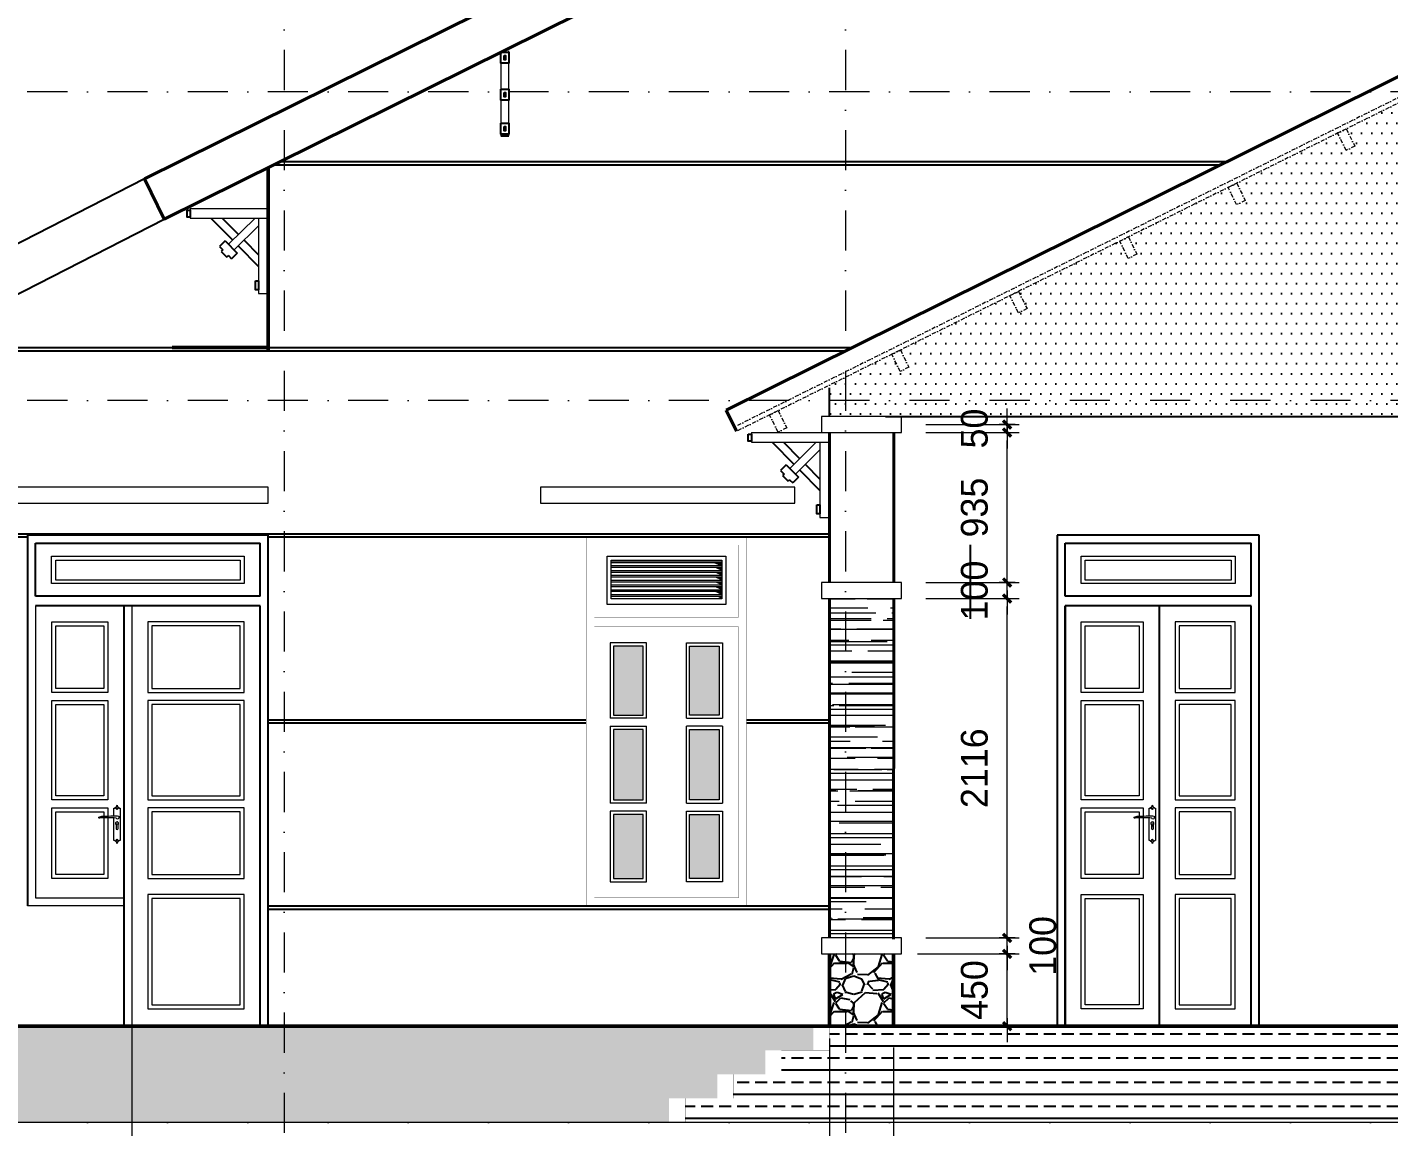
# Model space of a CAD drawing. Header units: millimetres. Extents: x 615730 to 2792744, y 139412 to 597571.
# Drawn here: x 746770 to 755261, y 290118 to 296972 of the extents above; entities that cross this region are included whole.
import ezdxf

# ---------------------------------------------------------------- set-up
doc = ezdxf.new("R2010")
doc.units = ezdxf.units.MM
doc.header["$MEASUREMENT"] = 0
doc.header["$PDMODE"] = 34
doc.linetypes.add('DASHDOT', pattern=[1, 0.5, -0.25, 0, -0.25])
doc.layers.get('0').update_dxf_attribs({"lineweight": 5})
for name, color, linetype, lineweight in [('5-020', 5, 'Continuous', 15), ('DIM', 7, 'Continuous', 50), ('HATCH', 42, 'Continuous', 5), ('KT', 148, 'Continuous', 18), ('NET-THAY', 4, 'Continuous', 20), ('NETNGOAITUONG', 1, 'Continuous', 40), ('thay', 7, 'Continuous', 15), ('TIM TRUC', 149, 'DASHDOT', 9), ('VATLIEU', 35, 'Continuous', 9), ('VLIEU', 250, 'Continuous', 9)]:
    doc.layers.add(name, color=color, linetype=linetype, lineweight=lineweight)
for name, color, linetype in [('CUADI', 40, 'Continuous'), ('DA', 135, 'Continuous'), ('H', 252, 'Continuous'), ('HACH', 250, 'Continuous'), ('noi that', 29, 'Continuous'), ('VL', 155, 'Continuous')]:
    doc.layers.add(name, color=color, linetype=linetype)
doc.styles.add('VNI-AVO', font='vni-roms.shx')
doc.dimstyles.new('1-50b', dxfattribs={"dimtxt": 167, "dimasz": 50, "dimexe": 75, "dimexo": 150, "dimgap": 120, "dimtad": 1, "dimdec": 0, "dimzin": 12, "dimtxsty": 'VNI-AVO', "dimblk": ']', "dimcen": 0, "dimdle": 50, "dimclrd": 252, "dimclre": 252, "dimclrt": 2, "dimadec": 0, "dimazin": 0, "dimtfac": 1, "dimtdec": 0, "dimtix": 1, "dimtmove": 2, "dimatfit": 0, "dimldrblk": 'OPEN90', "dimfxl": 1, "dimlwd": -1, "dimlwe": -1, "dimarcsym": 0})

# ---------------------------------------------------------------- blocks, each defined once
blk = doc.blocks.new('KH')
for p, q in [((-8, 103), (-2, 103)), ((-4.9, 100), (-4.9, 105.9)), ((-8, -90.3), (-2, -90.3)), ((-4.9, -87.2), (-4.9, -93.2))]:
    blk.add_line(p, q)
for points, format in [([(-24.9, 60.5), (-24.9, 106.4, -0.071609), (-17.2, 108.3, 0.479125), (-18, 110.4, -0.235926), (-14.6, 111, 0.959415), (-12.5, 110.7, -0.383133), (-10.2, 112.7), (-8.1, 112.7), (-8.1, 113.4), (-9.3, 113.4, -0.653045), (-7.7, 117.5, 0.420902), (-6.1, 121.7, -0.384053), (-4.9, 126.4, -0.384053), (-3.8, 121.7, 0.420902), (-2.1, 117.5, -0.653045), (-0.5, 113.4), (-1.8, 113.4), (-1.8, 112.7), (0.3, 112.7, -0.383133), (2.6, 110.7, 0.959415), (4.8, 111, -0.235926), (8.1, 110.4, 0.479125), (7.4, 108.3, -0.071609), (15.1, 106.4), (15.1, -93.6, -0.071609), (7.4, -95.6, 0.479125), (8.1, -97.7, -0.235926), (4.8, -98.3, 0.959415), (2.6, -97.9, -0.383133), (0.3, -99.9), (-1.8, -99.9), (-1.8, -100.7), (-0.5, -100.7, -0.653045), (-2.1, -104.8, 0.420902), (-3.8, -109, -0.384053), (-4.9, -113.6, -0.384053), (-6.1, -109, 0.420902), (-7.7, -104.8, -0.653045), (-9.3, -100.7), (-8.1, -100.7), (-8.1, -99.9), (-10.2, -99.9, -0.383133), (-12.5, -97.9, 0.959415), (-14.6, -98.3, -0.235926), (-18, -97.7, 0.479125), (-17.2, -95.6, -0.071609), (-24.9, -93.6), (-24.9, 46.9)], "xyb"), ([(-4.8, 16.2, 6, 6, 0), (-4.8, 11.5, 4, 3, 0), (-4.8, 3.2, 1.8, 0.8, 0), (-4.8, -4.9, 1, 1.2, 0), (-4.8, -7.9, 1.2, 1.2, 0)], "xyseb")]:
    blk.add_lwpolyline(points, format=format)
blk.add_lwpolyline([(-9.5, 45, 0.067822), (-59.8, 46.7, 0.044011), (-111.6, 46.7, -0.789754), (-119.2, 50.9, -0.143435), (-92.2, 57.5, 0.029716), (-27.7, 60.3, -0.075751), (6.4, 57.7), (6.4, 44.8, -0.717442)], format="xyb", close=True)
for points in [[(-11.2, 4.2), (-11.2, -18.5)], [(1.6, -18.5), (1.6, 4.2)]]:
    blk.add_lwpolyline(points)
for centre in [(-4.9, 103), (-4.9, -90.3)]:
    blk.add_circle(centre, 3.92)
for centre, radius, start, end in [((-4.8, 11.8), 9.94, 309.90019, 230.09981), ((-4.8, -18.5), 6.38, 180, 0)]:
    blk.add_arc(centre, radius, start, end)
blk = doc.blocks.new(']')
for p, q in [((1, 0), (-1, 0)), ((0, 1), (0, -1))]:
    blk.add_line(p, q)
at = {"color": 9, "const_width": 0.4}
blk.add_lwpolyline([(-0.51, -0.51), (0.51, 0.51)], dxfattribs=at)
blk = doc.blocks.new('*D562')
at = {"layer": 'DEFPOINTS', "color": 0, "ltscale": 10, "transparency": 16777216}
for p in [(752173, 291195, -17.7), (752880.8, 291195), (752173, 290745, -144.6)]:
    blk.add_point(p, dxfattribs=at)
at = {"layer": 'KT', "color": 252, "ltscale": 10, "transparency": 16777216}
for p, q in [((752880.8, 291245), (752880.8, 291295)), ((752323, 291195), (752955.8, 291195)), ((752880.8, 290745), (752880.8, 291195)), ((752323, 290745), (752955.8, 290745)), ((752880.8, 290695), (752880.8, 290645))]:
    blk.add_line(p, q, dxfattribs=at)
at = {"layer": 'KT', "color": 252, "ltscale": 10, "transparency": 16777216, "xscale": 50, "yscale": 50, "zscale": 50}
for p, rotation in [((752880.8, 291195), 270), ((752880.8, 290745), 90)]:
    blk.add_blockref(']', p, dxfattribs=dict(at, rotation=rotation))
at = {"layer": 'KT', "color": 2, "ltscale": 10, "transparency": 16777216, "insert": (752677.3, 290970), "char_height": 167, "attachment_point": 5, "rotation": 90, "style": 'VNI-AVO'}
blk.add_mtext('450', dxfattribs=at)
blk = doc.blocks.new('_Open90')
at = {"color": 0, "linetype": 'ByBlock', "lineweight": -2}
for p, q in [((0, 0), (-1, 0)), ((-0.5, 0.5), (0, 0)), ((0, 0), (-0.5, -0.5))]:
    blk.add_line(p, q, dxfattribs=at)
blk = doc.blocks.new('*D563')
at = {"layer": 'DEFPOINTS', "color": 0, "ltscale": 10, "transparency": 16777216}
for p in [(752223, 291295), (752880.8, 291295), (752173, 291195, -17.7)]:
    blk.add_point(p, dxfattribs=at)
at = {"layer": 'KT', "color": 252, "ltscale": 10, "transparency": 16777216}
for p, q in [((752880.8, 291345), (752880.8, 291395)), ((752373, 291295), (752955.8, 291295)), ((752880.8, 291195), (752880.8, 291295)), ((752323, 291195), (752955.8, 291195)), ((752880.8, 291145), (752880.8, 291095))]:
    blk.add_line(p, q, dxfattribs=at)
at = {"layer": 'KT', "color": 252, "ltscale": 10, "transparency": 16777216, "xscale": 50, "yscale": 50, "zscale": 50}
for p, rotation in [((752880.8, 291295), 270), ((752880.8, 291195), 90)]:
    blk.add_blockref(']', p, dxfattribs=dict(at, rotation=rotation))
at = {"layer": 'KT', "color": 2, "ltscale": 10, "transparency": 16777216, "insert": (753104.2, 291245), "char_height": 167, "attachment_point": 5, "rotation": 90, "style": 'VNI-AVO'}
blk.add_mtext('100', dxfattribs=at)
blk = doc.blocks.new('*D564')
at = {"layer": 'DEFPOINTS', "color": 0, "ltscale": 10, "transparency": 16777216}
for p in [(752223, 293410.7, -8.9), (752880.8, 293410.7), (752223, 291295)]:
    blk.add_point(p, dxfattribs=at)
at = {"layer": 'KT', "color": 252, "ltscale": 10, "transparency": 16777216}
for p, q in [((752373, 293410.7), (752955.8, 293410.7)), ((752880.8, 291345), (752880.8, 293360.7)), ((752373, 291295), (752955.8, 291295))]:
    blk.add_line(p, q, dxfattribs=at)
at = {"layer": 'KT', "color": 252, "ltscale": 10, "transparency": 16777216, "xscale": 50, "yscale": 50, "zscale": 50}
for p, rotation in [((752880.8, 293410.7), 90), ((752880.8, 291295), 270)]:
    blk.add_blockref(']', p, dxfattribs=dict(at, rotation=rotation))
at = {"layer": 'KT', "color": 2, "ltscale": 10, "transparency": 16777216, "insert": (752677.3, 292352.8), "char_height": 167, "attachment_point": 5, "rotation": 90, "style": 'VNI-AVO'}
blk.add_mtext('2116', dxfattribs=at)
blk = doc.blocks.new('*D565')
at = {"layer": 'DEFPOINTS', "color": 0, "ltscale": 10, "transparency": 16777216}
for p in [(752223, 293510.7, -8.9), (752880.8, 293510.7), (752223, 293410.7, -8.9)]:
    blk.add_point(p, dxfattribs=at)
at = {"layer": 'KT', "color": 252, "ltscale": 10, "transparency": 16777216}
for p, q in [((752880.8, 293560.7), (752880.8, 293610.7)), ((752373, 293510.7), (752955.8, 293510.7)), ((752880.8, 293410.7), (752880.8, 293510.7)), ((752373, 293410.7), (752955.8, 293410.7)), ((752880.8, 293360.7), (752880.8, 293310.7))]:
    blk.add_line(p, q, dxfattribs=at)
at = {"layer": 'KT', "color": 252, "ltscale": 10, "transparency": 16777216, "xscale": 50, "yscale": 50, "zscale": 50}
for p, rotation in [((752880.8, 293510.7), 270), ((752880.8, 293410.7), 90)]:
    blk.add_blockref(']', p, dxfattribs=dict(at, rotation=rotation))
at = {"layer": 'KT', "color": 2, "ltscale": 10, "transparency": 16777216, "insert": (752677.3, 293460.7), "char_height": 167, "attachment_point": 5, "rotation": 90, "style": 'VNI-AVO'}
blk.add_mtext('100', dxfattribs=at)
blk = doc.blocks.new('*D566')
at = {"layer": 'DEFPOINTS', "color": 0, "ltscale": 10, "transparency": 16777216}
for p in [(752223, 294445.4), (752880.8, 294445.4), (752223, 293510.7, -8.9)]:
    blk.add_point(p, dxfattribs=at)
at = {"layer": 'KT', "color": 252, "ltscale": 10, "transparency": 16777216}
for p, q in [((752373, 294445.4), (752955.8, 294445.4)), ((752880.8, 293560.7), (752880.8, 294395.4)), ((752373, 293510.7), (752955.8, 293510.7))]:
    blk.add_line(p, q, dxfattribs=at)
at = {"layer": 'KT', "color": 252, "ltscale": 10, "transparency": 16777216, "xscale": 50, "yscale": 50, "zscale": 50}
for p, rotation in [((752880.8, 294445.4), 90), ((752880.8, 293510.7), 270)]:
    blk.add_blockref(']', p, dxfattribs=dict(at, rotation=rotation))
at = {"layer": 'KT', "color": 2, "ltscale": 10, "transparency": 16777216, "insert": (752677.3, 293978), "char_height": 167, "attachment_point": 5, "rotation": 90, "style": 'VNI-AVO'}
blk.add_mtext('935', dxfattribs=at)
blk = doc.blocks.new('*D567')
at = {"layer": 'DEFPOINTS', "color": 0, "ltscale": 10, "transparency": 16777216}
for p in [(752223, 294495.4), (752880.8, 294495.4), (752223, 294445.4)]:
    blk.add_point(p, dxfattribs=at)
at = {"layer": 'KT', "color": 252, "ltscale": 10, "transparency": 16777216}
for p, q in [((752880.8, 294545.4), (752880.8, 294595.4)), ((752373, 294495.4), (752955.8, 294495.4)), ((752880.8, 294445.4), (752880.8, 294495.4)), ((752373, 294445.4), (752955.8, 294445.4)), ((752880.8, 294395.4), (752880.8, 294345.4))]:
    blk.add_line(p, q, dxfattribs=at)
at = {"layer": 'KT', "color": 252, "ltscale": 10, "transparency": 16777216, "xscale": 50, "yscale": 50, "zscale": 50}
for p, rotation in [((752880.8, 294495.4), 270), ((752880.8, 294445.4), 90)]:
    blk.add_blockref(']', p, dxfattribs=dict(at, rotation=rotation))
at = {"layer": 'KT', "color": 2, "ltscale": 10, "transparency": 16777216, "insert": (752677.3, 294470.4), "char_height": 167, "attachment_point": 5, "rotation": 90, "style": 'VNI-AVO'}
blk.add_mtext('50', dxfattribs=at)
blk = doc.blocks.new('*D594')
at = {"layer": 'DEFPOINTS', "color": 0, "ltscale": 10, "transparency": 16777216}
for p in [(751773.1, 290817.7, -238.2), (752173, 290761.1, -140.1), (751773.1, 289220.4)]:
    blk.add_point(p, dxfattribs=at)
at = {"layer": 'KT', "color": 252, "ltscale": 10, "transparency": 16777216}
for p, q in [((751773.1, 290667.7), (751773.1, 289145.4)), ((752173, 290611.1), (752173, 289145.4)), ((751723.1, 289220.4), (751673.1, 289220.4)), ((752173, 289220.4), (751773.1, 289220.4)), ((752223, 289220.4), (752273, 289220.4))]:
    blk.add_line(p, q, dxfattribs=at)
at = {"layer": 'KT', "color": 252, "ltscale": 10, "transparency": 16777216, "xscale": 50, "yscale": 50, "zscale": 50}
blk.add_blockref(']', (751773.1, 289220.4), dxfattribs=at)
at = {"layer": 'KT', "color": 252, "ltscale": 10, "transparency": 16777216, "xscale": 50, "yscale": 50, "zscale": 50, "rotation": 180}
blk.add_blockref(']', (752173, 289220.4), dxfattribs=at)
at = {"layer": 'KT', "color": 2, "ltscale": 10, "transparency": 16777216, "insert": (751973, 289423.9), "char_height": 167, "attachment_point": 5, "style": 'VNI-AVO'}
blk.add_mtext('400', dxfattribs=at)
blk = doc.blocks.new('xx')
at = {"layer": 'H', "ltscale": 10}
h = blk.add_hatch(color=253, dxfattribs=at)
h.set_gradient(color1=(173, 167, 159), color2=(173, 167, 159), one_color=1, tint=0.65)
h.paths.add_polyline_path([(811800.8, 292684.6), (811800.8, 293114.4), (811615.9, 293114.4), (811615.9, 292684.6)])
h.paths.add_polyline_path([(812275.6, 292684.6), (812090.8, 292684.6), (812090.8, 293114.4), (812275.6, 293114.4)])
h.paths.add_polyline_path([(812090.8, 292155.3), (812090.8, 292594.6), (812275.6, 292594.6), (812275.6, 292155.3)])
h.paths.add_polyline_path([(812275.6, 292065.3), (812275.6, 291665), (812090.8, 291665), (812090.8, 292065.3)])
h.paths.add_polyline_path([(811800.8, 292065.3), (811615.9, 292065.3), (811615.9, 291665), (811800.8, 291665)])
h.paths.add_polyline_path([(811800.8, 292594.6), (811615.9, 292594.6), (811615.9, 292155.3), (811800.8, 292155.3)])
at = {"layer": 'HATCH'}
for points in [[(812246.2, 293633.8), (812290.6, 293633.8), (812290.6, 293613.8)], [(812246.2, 293603.8), (812290.6, 293603.8), (812290.6, 293583.8)], [(812246.2, 293573.8), (812290.6, 293573.8), (812290.6, 293553.8)], [(812246.2, 293543.8), (812290.6, 293543.8), (812290.6, 293523.8)], [(812246.2, 293513.8), (812290.6, 293513.8), (812290.6, 293493.8)], [(812246.2, 293483.8), (812290.6, 293483.8), (812290.6, 293463.8)], [(812246.2, 293453.8), (812290.6, 293453.8), (812290.6, 293433.8)], [(812246.2, 293429.4), (812290.6, 293429.4), (812290.6, 293409.4)]]:
    blk.add_hatch(color=256, dxfattribs=at).paths.add_polyline_path(points)
blk.add_line((812290.6, 293613.8), (812246.2, 293633.8), dxfattribs=at)
at = {"layer": 'KT'}
for p, q in [((811820.8, 292664.6), (811595.9, 292664.6)), ((811595.9, 292614.6), (811820.8, 292614.6)), ((812070.8, 292664.6), (812295.6, 292664.6)), ((812295.6, 292614.6), (812070.8, 292614.6)), ((811820.8, 292135.3), (811595.9, 292135.3)), ((811820.8, 292085.3), (811595.9, 292085.3)), ((812070.8, 292135.3), (812295.6, 292135.3)), ((812070.8, 292085.3), (812295.6, 292085.3))]:
    blk.add_line(p, q, dxfattribs=at)
blk.add_lwpolyline([(812315.6, 293374.4), (811575.9, 293374.4), (811575.9, 293674.4), (812315.6, 293674.4)], close=True, dxfattribs=at)
for points in [[(811820.8, 292664.6), (811820.8, 293134.4), (811595.9, 293134.4), (811595.9, 292664.6)], [(812070.8, 292664.6), (812070.8, 293134.4), (812295.6, 293134.4), (812295.6, 292664.6)], [(811595.9, 292614.6), (811595.9, 292135.3)], [(811820.8, 292135.3), (811820.8, 292614.6)], [(812070.8, 292135.3), (812070.8, 292614.6)], [(812295.6, 292614.6), (812295.6, 292135.3)], [(811595.9, 292085.3), (811595.9, 291645), (811820.8, 291645), (811820.8, 292085.3)], [(812295.6, 292085.3), (812295.6, 291645), (812070.8, 291645), (812070.8, 292085.3)]]:
    blk.add_lwpolyline(points, dxfattribs=at)
at = {"layer": 'noi that', "ltscale": 10, "const_width": 1}
for points in [[(811945.8, 293795), (811445.9, 293795), (811445.9, 291495), (811945.8, 291495)], [(811945.8, 293795), (812445.6, 293795), (812445.6, 291495), (811945.8, 291495)], [(811495.9, 293294.4), (812395.6, 293294.4), (812395.6, 293744.8), (811495.9, 293744.8), (811495.9, 293294.4)], [(811495.9, 293234.4), (811495.9, 291545), (811945.8, 291545), (811945.8, 293234.4), (811495.9, 293234.4)], [(811945.8, 291545), (811945.8, 293234.4)], [(812395.6, 293234.4), (812395.6, 291545), (811945.8, 291545), (811945.8, 293234.4), (812395.6, 293234.4)], [(811945.8, 291545), (811945.8, 293234.4)]]:
    blk.add_lwpolyline(points, dxfattribs=at)
at = {"layer": 'VLIEU', "ltscale": 10}
for p, q in [((812290.6, 293643.8), (811600.9, 293643.8)), ((812290.6, 293633.8), (811600.9, 293633.8)), ((812290.6, 293613.8), (811600.9, 293613.8)), ((812290.6, 293603.8), (811600.9, 293603.8)), ((812290.6, 293583.8), (811600.9, 293583.8)), ((812290.6, 293573.8), (811600.9, 293573.8)), ((812290.6, 293553.8), (811600.9, 293553.8)), ((812290.6, 293543.8), (811600.9, 293543.8)), ((812290.6, 293523.8), (811600.9, 293523.8)), ((812290.6, 293513.8), (811600.9, 293513.8)), ((812290.6, 293493.8), (811600.9, 293493.8)), ((812290.6, 293483.8), (811600.9, 293483.8)), ((812290.6, 293463.8), (811600.9, 293463.8)), ((812290.6, 293453.8), (811600.9, 293453.8)), ((812290.6, 293433.8), (811600.9, 293433.8)), ((812295.6, 293423.8), (811600.9, 293423.8))]:
    blk.add_line(p, q, dxfattribs=at)
blk.add_lwpolyline([(812290.6, 293409.4), (811600.9, 293409.4), (811600.9, 293649.4), (812290.6, 293649.4)], close=True, dxfattribs=at)
for points in [[(811800.8, 292684.6), (811800.8, 293114.4), (811615.9, 293114.4), (811615.9, 292684.6), (811800.8, 292684.6)], [(812275.6, 292684.6), (812090.8, 292684.6), (812090.8, 293114.4), (812275.6, 293114.4), (812275.6, 292684.6)], [(811800.8, 292594.6), (811615.9, 292594.6), (811615.9, 292155.3), (811800.8, 292155.3), (811800.8, 292594.6)], [(812090.8, 292155.3), (812090.8, 292594.6), (812275.6, 292594.6), (812275.6, 292155.3), (812090.8, 292155.3)], [(811800.8, 292065.3), (811615.9, 292065.3), (811615.9, 291665), (811800.8, 291665), (811800.8, 292065.3)], [(812275.6, 292065.3), (812275.6, 291665), (812090.8, 291665), (812090.8, 292065.3), (812275.6, 292065.3)]]:
    blk.add_lwpolyline(points, dxfattribs=at)

msp = doc.modelspace()

# ---------------------------------------------------------------- hatches: boundary and pattern name
at = {"layer": 'HACH', "ltscale": 10}
h = msp.add_hatch(dxfattribs=at)
h.set_pattern_fill('DOTS', color=256, scale=1000, style=0)
h.set_pattern_definition([(0, (-1377.014, 6e-11), (31.25, 62.5), [0, -62.5])])
h.paths.add_polyline_path([(756773.5, 296356.6), (755923.2, 296657), (755883.3, 296543.9), (755826.7, 296563.9), (755866.7, 296677), (755756.3, 296716), (755682.1, 296679.2), (755735.4, 296571.7), (755681.7, 296545), (755628.4, 296652.6), (754995.7, 296338.9), (755049, 296231.4), (754995.3, 296204.7), (754942, 296312.2), (754312.7, 296000.2), (754366, 295892.7), (754312.3, 295866.1), (754259, 295973.6), (753636.9, 295665.2), (753690.2, 295557.7), (753636.5, 295531), (753583.2, 295638.5), (752951.9, 295325.5), (753005.2, 295218), (752951.5, 295191.4), (752898.2, 295298.9), (752215.2, 294960.3), (752268.5, 294852.8), (752214.8, 294826.1), (752161.5, 294933.6), (751773, 294741), (751773, 294545.4), (752223, 294545.4), (752223, 294545.4), (756773.5, 294545.3)])
h = msp.add_hatch(dxfattribs=at)
h.set_pattern_fill('BRASS', color=256, scale=600, style=0)
h.set_pattern_definition([(0, (170022.73, 2621.69), (0, 150), []), (0, (170022.73, 2696.69), (0, 150), [75, -37.5])])
h.paths.add_polyline_path([(751773, 290745), (751773, 290595), (751473, 290595), (751473, 290445), (751173, 290445), (751173, 290295), (750873, 290295), (750873, 290145), (757773.5, 290145), (757773.5, 290295), (757773.5, 290445), (757473.5, 290445), (757473.5, 290595), (757173.5, 290595), (757173.5, 290745)])
at = {"layer": 'noi that'}
h = msp.add_hatch(dxfattribs=at)
h.set_pattern_fill('GRAVEL', color=256, scale=300, style=0)
h.set_pattern_definition([(228.0128, (-1161.014, 300), (-2399.99946965, -2700.0004025), [40.3608, -3995.7264]), (184.9697, (-1188.014, 270), (3600.00031546, 299.9973921), [69.2604, -6856.7775]), (132.5104, (-1257.014, 264), (2999.9972155, -3300.00260216), [48.8364, -4834.8096]), (267.2737, (-1374.014, 189), (299.99880532, 6000.0000885), [63.0714, -6244.0674]), (292.8337, (-1377.014, 126), (-1500.00297163, 3599.99892353), [61.8465, -6122.8119]), (357.2737, (-1353.014, 69), (-6000.0000885, 299.99880532), [63.0714, -6244.0674]), (37.6942, (-1290.014, 66), (-3900.00220369, -2999.99712155), [83.4087, -8257.4547]), (72.2553, (-1224.014, 117), (2100.00322881, 6599.99886937), [78.7464, -7795.8963]), (121.4296, (-1200.014, 192), (-2400.00247025, 3899.99851095), [63.285, -6265.2219]), (175.2364, (-1233.014, 246), (3300.0002839, -299.9974598), [72.2496, -3540.2289]), (222.3974, (-1305.014, 252), (-3600.00220532, -3299.9976246), [93.4344, -9250.0125]), (138.8141, (-1077.014, 186), (-2100.000884, 1799.999194), [31.8903, -3157.1532]), (171.4692, (-1101.014, 207), (3899.99948544, -600.002373), [60.6711, -6006.4533]), (225, (-1161.01, 216), (-3e-14, -300.000093), [42.4263, -381.8376]), (203.1986, (-1182.014, 252), (1499.9999192, 600.0003976), [22.8474, -2261.8845]), (291.8014, (-1203.014, 243), (-299.999973, 900.000082), [32.3109, -1583.2386]), (30.9638, (-1191.014, 213), (899.9994067, 600.000745), [52.4787, -1696.8069]), (161.5651, (-1146.01, 240), (600.00013, -299.999521), [37.9473, -910.7361]), (16.3895, (-1377.014, 243), (3000.00065952, 899.99781295), [53.16, -5262.8535]), (70.3462, (-1326.014, 258), (-1199.9985742, -3300.0006407), [44.5983, -4415.2224]), (293.1986, (-1146.014, 300), (-600.0003976, 1499.9999192), [45.6945, -2239.0374]), (343.6105, (-1128.014, 258), (-3000.00065952, 899.99781295), [53.16, -5262.8535]), (339.444, (-1377.014, 57), (-1500.0005534, 599.998799), [51.264, -2511.9372]), (294.7751, (-1329.014, 39), (-1499.9976568, 3300.00102655), [42.9534, -4252.3929]), (66.8014, (-1143.014, 6e-11), (600.0003976, 1499.9999192), [45.6945, -2239.0374]), (17.354, (-1125.014, 42), (-3900.00060573, -1199.99835068), [50.2893, -4978.6272]), (69.444, (-1290.014, 6e-11), (-599.998799, -1500.0005534), [25.632, -2537.5692]), (101.3099, (-1161.014, 6e-11), (-299.9992896, 1200.0002257), [15.297, -1514.4087]), (165.9638, (-1164.014, 15), (900.000164, -299.999417), [61.8465, -1175.085]), (186.009, (-1224.014, 30), (2999.99992527, 299.99979524), [57.315, -5674.1769]), (303.6901, (-1191.01, 186), (-300.0004, 599.999867), [43.2666, -1038.3987]), (353.1572, (-1167.014, 150), (5099.99980964, -600.00239938), [75.5382, -7478.2689]), (60.9454, (-1092.014, 141), (-1200.0000082, -2100.0001154), [30.8868, -3057.8022]), (90, (-1077, 168), (-300, 300), [18, -282]), (120.2564, (-1230.014, 39), (1199.99846604, -2100.00073676), [41.6772, -4126.056]), (48.0128, (-1251.014, 75), (2399.99946965, 2700.0004025), [80.7216, -3955.3656]), (0, (-1197, 135), (300, 300), [78, -222]), (325.3048, (-1119.014, 135), (-2999.9982777, 2100.0025829), [47.4342, -4695.9822]), (254.0546, (-1080.014, 108), (-299.9999668, -1200.000038), [43.6806, -2140.3524]), (207.646, (-1092.014, 66), (-5699.99874215, -3000.00231395), [71.1195, -7040.8422]), (175.4261, (-1155.014, 33), (-3900.0001675, 299.99844035), [75.2397, -7448.7222])])
h.paths.add_polyline_path([(751773.3, 291195), (752173, 291195), (752173, 290745), (751773.3, 290745)])
h = msp.add_hatch(dxfattribs=at)
h.set_pattern_fill('GRAVEL', color=256, scale=300, style=0)
h.set_pattern_definition([(228.0128, (367.43, 300), (-2399.99946965, -2700.0004025), [40.3608, -3995.7264]), (184.9697, (340.43, 270), (3600.00031546, 299.9973921), [69.2604, -6856.7775]), (132.5104, (271.43, 264), (2999.9972155, -3300.00260216), [48.8364, -4834.8096]), (267.2737, (154.43, 189), (299.99880532, 6000.0000885), [63.0714, -6244.0674]), (292.8337, (151.43, 126), (-1500.00297163, 3599.99892353), [61.8465, -6122.8119]), (357.2737, (175.43, 69), (-6000.0000885, 299.99880532), [63.0714, -6244.0674]), (37.6942, (238.43, 66), (-3900.00220369, -2999.99712155), [83.4087, -8257.4547]), (72.2553, (304.43, 117), (2100.00322881, 6599.99886937), [78.7464, -7795.8963]), (121.4296, (328.43, 192), (-2400.00247025, 3899.99851095), [63.285, -6265.2219]), (175.2364, (295.43, 246), (3300.0002839, -299.9974598), [72.2496, -3540.2289]), (222.3974, (223.43, 252), (-3600.00220532, -3299.9976246), [93.4344, -9250.0125]), (138.8141, (451.43, 186), (-2100.000884, 1799.999194), [31.8903, -3157.1532]), (171.4692, (427.43, 207), (3899.99948544, -600.002373), [60.6711, -6006.4533]), (225, (367.43, 216), (-3e-14, -300.000093), [42.4263, -381.8376]), (203.1986, (346.43, 252), (1499.9999192, 600.0003976), [22.8474, -2261.8845]), (291.8014, (325.43, 243), (-299.999973, 900.000082), [32.3109, -1583.2386]), (30.9638, (337.43, 213), (899.9994067, 600.000745), [52.4787, -1696.8069]), (161.5651, (382.43, 240), (600.00013, -299.999521), [37.9473, -910.7361]), (16.3895, (151.43, 243), (3000.00065952, 899.99781295), [53.16, -5262.8535]), (70.3462, (202.43, 258), (-1199.9985742, -3300.0006407), [44.5983, -4415.2224]), (293.1986, (382.43, 300), (-600.0003976, 1499.9999192), [45.6945, -2239.0374]), (343.6105, (400.43, 258), (-3000.00065952, 899.99781295), [53.16, -5262.8535]), (339.444, (151.43, 57), (-1500.0005534, 599.998799), [51.264, -2511.9372]), (294.7751, (199.43, 39), (-1499.9976568, 3300.00102655), [42.9534, -4252.3929]), (66.8014, (385.43, 6e-11), (600.0003976, 1499.9999192), [45.6945, -2239.0374]), (17.354, (403.43, 42), (-3900.00060573, -1199.99835068), [50.2893, -4978.6272]), (69.444, (238.43, 6e-11), (-599.998799, -1500.0005534), [25.632, -2537.5692]), (101.3099, (367.43, 6e-11), (-299.9992896, 1200.0002257), [15.297, -1514.4087]), (165.9638, (364.43, 15), (900.000164, -299.999417), [61.8465, -1175.085]), (186.009, (304.43, 30), (2999.99992527, 299.99979524), [57.315, -5674.1769]), (303.6901, (337.43, 186), (-300.0004, 599.999867), [43.2666, -1038.3987]), (353.1572, (361.43, 150), (5099.99980964, -600.00239938), [75.5382, -7478.2689]), (60.9454, (436.43, 141), (-1200.0000082, -2100.0001154), [30.8868, -3057.8022]), (90, (451.43, 168), (-300, 300), [18, -282]), (120.2564, (298.43, 39), (1199.99846604, -2100.00073676), [41.6772, -4126.056]), (48.0128, (277.43, 75), (2399.99946965, 2700.0004025), [80.7216, -3955.3656]), (0, (331.43, 135), (300, 300), [78, -222]), (325.3048, (409.43, 135), (-2999.9982777, 2100.0025829), [47.4342, -4695.9822]), (254.0546, (448.43, 108), (-299.9999668, -1200.000038), [43.6806, -2140.3524]), (207.646, (436.43, 66), (-5699.99874215, -3000.00231395), [71.1195, -7040.8422]), (175.4261, (373.43, 33), (-3900.0001675, 299.99844035), [75.2397, -7448.7222])])
h.paths.add_polyline_path([(747673.2, 290745), (744923.2, 290745), (744923.2, 290595), (744923.2, 290145), (747673.2, 290145)])
h.paths.add_polyline_path([(751373.1, 290595), (751673.1, 290595), (751673.1, 290745), (747673.2, 290745), (747673.2, 290145), (750773.1, 290145), (750773.1, 290295), (751073.1, 290295), (751073.1, 290445), (751373.1, 290445)])
at = {"layer": 'VATLIEU', "ltscale": 10}
h = msp.add_hatch(dxfattribs=at)
h.set_pattern_fill('AR-RROOF', color=256, scale=100, style=0)
h.set_pattern_definition([(0, (170122.72, 2621.69), (220, 100), [1500, -200, 500, -100]), (0, (170255.72, 2671.69), (-100, 133), [300, -33, 600, -75]), (0, (170172.72, 2706.69), (520, 67), [800, -140, 400, -100])])
h.paths.add_polyline_path([(751773, 291295), (752173, 291295), (752173, 293410.7), (751773, 293410.7)])

# ---------------------------------------------------------------- linework, layer by layer
at = {"layer": '5-020', "color": 1}
msp.add_lwpolyline([(767580.5, 290145), (762060.6, 290145), (762060.6, 290145), (742965.5, 290145)], dxfattribs=at)
at = {"layer": 'CUADI'}
for p, q in [((749744, 296796.5, 14.3), (749753.8, 296768.6, 14.3)), ((749753.8, 296796.5, 14.3), (749744, 296768.6, 14.3)), ((749744, 296565.9, 14.3), (749753.8, 296538, 14.3)), ((749753.8, 296565.9, 14.3), (749744, 296538, 14.3)), ((749744, 296353.9, 14.3), (749753.8, 296326, 14.3)), ((749753.8, 296353.9, 14.3), (749744, 296326, 14.3)), ((749724, 296295.6, 14.3), (749773.8, 296295.6, 14.3)), ((747915.3, 295782.7, 14.7), (748051.5, 295645, 14.7)), ((747985.7, 295782.7, 14.7), (748087, 295680.2, 14.7)), ((748004.1, 295640.6, 14.7), (747968.6, 295605.5, 14.7)), ((748004.1, 295640.6, 14.7), (748079.5, 295564.3, 14.7)), ((748122.2, 295644.6, 14.7), (748213.2, 295552.6, 14.7)), ((747968.6, 295605.5, 14.7), (747989.8, 295584, 14.7)), ((747989.8, 295584, 14.7), (747979.8, 295574.1, 14.7)), ((747979.8, 295574.1, 14.7), (748014.9, 295538.6, 14.7)), ((748079.5, 295564.3, 14.7), (748044, 295529.2, 14.7)), ((748086.6, 295609.4, 14.7), (748213.2, 295481.5, 14.7)), ((748024.9, 295548.5, 14.7), (748014.9, 295538.6, 14.7)), ((748024.9, 295548.5, 14.7), (748044, 295529.2, 14.7)), ((751415.2, 294385.6, 14.7), (751551.3, 294247.9, 14.7)), ((751485.5, 294385.6, 14.7), (751586.9, 294283.1, 14.7)), ((751504, 294243.6, 14.7), (751468.4, 294208.4, 14.7)), ((751468.4, 294208.4, 14.7), (751489.6, 294187, 14.7)), ((751504, 294243.6, 14.7), (751579.4, 294167.3, 14.7)), ((751586.5, 294212.4, 14.7), (751713, 294084.4, 14.7)), ((751622, 294247.5, 14.7), (751713, 294155.5, 14.7)), ((751489.6, 294187, 14.7), (751479.6, 294177.1, 14.7)), ((751479.6, 294177.1, 14.7), (751514.8, 294141.5, 14.7)), ((751524.8, 294151.4, 14.7), (751514.8, 294141.5, 14.7)), ((751524.8, 294151.4, 14.7), (751543.8, 294132.1, 14.7)), ((751579.4, 294167.3, 14.7), (751543.8, 294132.1, 14.7))]:
    msp.add_line(p, q, dxfattribs=at)
for points, elevation in [([(749724, 296816.5), (749773.8, 296816.5), (749773.8, 296748.6), (749724, 296748.6)], 14.3), ([(749744, 296796.5), (749753.8, 296796.5), (749753.8, 296768.6), (749744, 296768.6)], 14.3), ([(749724, 296585.9), (749773.8, 296585.9), (749773.8, 296518), (749724, 296518)], 14.3), ([(749744, 296565.9), (749753.8, 296565.9), (749753.8, 296538), (749744, 296538)], 14.3), ([(749724, 296373.9), (749773.8, 296373.9), (749773.8, 296306), (749724, 296306)], 14.3), ([(749744, 296353.9), (749753.8, 296353.9), (749753.8, 296326), (749744, 296326)], 14.3), ([(747767.3, 295832.7), (747786.3, 295832.7), (747786.3, 295788), (747767.3, 295788)], 14.7), ([(748194.2, 295392.3), (748213.2, 295392.3), (748213.2, 295335.2), (748194.2, 295335.2)], 14.7), ([(751267.1, 294435.7), (751286.1, 294435.7), (751286.1, 294390.9), (751267.1, 294390.9)], 14.7), ([(751694, 293995.3), (751713, 293995.3), (751713, 293938.2), (751694, 293938.2)], 10.1)]:
    msp.add_lwpolyline(points, close=True, dxfattribs=dict(at, elevation=elevation))
at = {"layer": 'DA'}
for p, q in [((747372.8, 293365, -186.8), (747372.8, 290745, -248.8)), ((753242.8, 290745, -47.3), (753242.8, 293365, 14.7)), ((753829.6, 293365, 14.7), (753829.6, 290745, -47.3))]:
    msp.add_line(p, q, dxfattribs=at)
at = {"layer": 'DIM', "ltscale": 10}
for p, q in [((748273.2, 294955, 14.7), (748273.2, 296097.2, 14.7)), ((748273.2, 294975, 14.7), (747673.2, 294975, 14.7)), ((751773, 290745, -265.3), (751773.3, 291195, -7.1)), ((752173, 290745, -129.9), (752173, 291195, -3.1))]:
    msp.add_line(p, q, dxfattribs=at)
at = {"layer": 'DIM', "ltscale": 10, "elevation": 14.7}
msp.add_lwpolyline([(757173.5, 290745), (745022.8, 290745), (745022.8, 290145)], dxfattribs=at)
at = {"layer": 'DIM', "ltscale": 10, "const_width": 1, "elevation": -125.3}
msp.add_lwpolyline([(751773, 290745), (751773, 290595), (751473, 290595), (751473, 290445), (751173, 290445), (751173, 290295), (750873, 290295), (750873, 290145)], dxfattribs=at)
at = {"layer": 'KT'}
for points, elevation in [([(748123, 293504.9), (746922.7, 293504.9), (746922.7, 293674.5), (748123, 293674.5)], -47.3), ([(754303, 293504.9), (753342.7, 293504.9), (753342.7, 293674.5), (754303, 293674.5)], -47.3), ([(746922.9, 293265), (747273.1, 293265), (747273.1, 292824.8), (746922.9, 292824.8)], -186.8), ([(748122.8, 293265), (747522.6, 293265), (747522.6, 292824.8), (748122.8, 292824.8)], 14.7), ([(753342.8, 293265), (753729.9, 293265), (753729.9, 292824.8), (753342.8, 292824.8)], 14.7), ([(754302.8, 293265), (753929.3, 293265), (753929.3, 292824.8), (754302.8, 292824.8)], 14.7), ([(746922.9, 292774.8), (747273.1, 292774.8), (747273.2, 292155.1), (746922.9, 292155.1)], -248.8), ([(746922.9, 292774.8), (747273.1, 292774.8), (747273.2, 292155.1), (746922.9, 292155.1)], -248.8), ([(748122.8, 292774.8), (747522.6, 292774.8), (747522.6, 292155.1), (748122.9, 292155.1)], -47.3), ([(748122.8, 292774.8), (747522.6, 292774.8), (747522.6, 292155.1), (748122.9, 292155.1)], -47.3), ([(753342.8, 292774.8), (753729.9, 292774.8), (753729.9, 292155.1), (753342.9, 292155.1)], -47.3), ([(753342.8, 292774.8), (753729.9, 292774.8), (753729.9, 292155.1), (753342.9, 292155.1)], -47.3), ([(754302.8, 292774.8), (753929.3, 292774.8), (753929.4, 292155.1), (754302.9, 292155.1)], -47.3), ([(754302.8, 292774.8), (753929.3, 292774.8), (753929.4, 292155.1), (754302.9, 292155.1)], -47.3), ([(746922.9, 292105.1), (747273.2, 292105.1), (747273.2, 291664.9), (746922.9, 291664.9)], -248.8), ([(748122.9, 292105.1), (747522.6, 292105.1), (747522.6, 291664.9), (748122.9, 291664.9)], -47.3), ([(753342.9, 292105.1), (753729.9, 292105.1), (753729.9, 291664.9), (753342.9, 291664.9)], -47.3), ([(754302.9, 292105.1), (753929.4, 292105.1), (753929.4, 291664.9), (754302.9, 291664.9)], -47.3), ([(748122.9, 291564.9), (747522.6, 291564.9), (747522.6, 290853.9), (748122.8, 290853.9)], -47.3), ([(753342.9, 291564.9), (753729.9, 291564.9), (753729.9, 290853.9), (753342.8, 290853.9)], -47.3), ([(754302.9, 291564.9), (753929.4, 291564.9), (753929.3, 290853.9), (754302.8, 290853.9)], -47.3)]:
    msp.add_lwpolyline(points, close=True, dxfattribs=dict(at, elevation=elevation))
at = {"layer": 'NET-THAY'}
for points, elevation in [([(752223, 294545.4), (751723, 294545.4), (751723, 294445.4), (752223, 294445.4)], 14.7), ([(752223, 293510.7), (751723, 293510.7), (751723, 293410.7), (752223, 293410.7)], 5.7), ([(752223, 291295), (751723, 291295), (751723, 291195), (752223, 291195)], -3.1)]:
    msp.add_lwpolyline(points, close=True, dxfattribs=dict(at, elevation=elevation))
at = {"layer": 'NETNGOAITUONG'}
for p, q in [((753676.2, 299088.6, 14.3), (747500.7, 296026.7, 14.7)), ((747625, 295775.8, 14.6), (753716.6, 298796, 14.3)), ((755766.9, 296885.3, 15.3), (751128.3, 294585.5, 14.7)), ((747625, 295775.8, 14.6), (747500.7, 296026.7, 14.7)), ((751193.6, 294453.8, 14.7), (751128.3, 294585.5, 14.7)), ((751773, 293510.7, 6.2), (751773, 294445.4, 10.1)), ((752173.5, 293510.7, 6.2), (752173.7, 294445.4, 10.1)), ((751773, 291295, -3.1), (751773, 293410.7, 5.7)), ((752173, 291287.9, -3.1), (752173.5, 293410.7, 5.7))]:
    msp.add_line(p, q, dxfattribs=at)
at = {"layer": 'noi that', "ltscale": 10}
for p, q in [((748272.8, 293805, 14.7), (746772.9, 293805, -186.8)), ((746772.9, 293805, -186.8), (746772.9, 291495, -186.8)), ((748272.8, 293365, 14.7), (748272.8, 293805, 14.7)), ((754452.8, 293805, 14.7), (753192.8, 293805, 14.7)), ((753192.8, 293805, 14.7), (753192.8, 290745, -47.3)), ((754452.8, 293365, 14.7), (754452.8, 293805, 14.7)), ((746822.9, 293755, -186.8), (748222.8, 293755, 14.7)), ((746822.9, 293425, -186.8), (746822.9, 293755, -186.8)), ((748222.8, 293425, 14.7), (748222.8, 293755, 14.7)), ((752652.8, 293284.6, -47.3), (752652.8, 293745, -47.3)), ((753242.8, 293755, 14.7), (754402.8, 293755, 14.7)), ((753242.8, 293425, 14.7), (753242.8, 293755, 14.7)), ((754402.8, 293425, 14.7), (754402.8, 293755, 14.7)), ((748222.8, 293425, 14.7), (746822.9, 293425, -186.8)), ((748222.8, 293365, 14.7), (746822.9, 293365, -186.8)), ((747372.8, 293365, -186.8), (747372.8, 290745, -248.8)), ((748222.8, 290745, -47.3), (748222.8, 293365, 14.7)), ((748272.8, 290745, -47.3), (748272.8, 293365, 14.7)), ((754402.8, 293425, 14.7), (753242.8, 293425, 14.7)), ((754402.8, 293365, 14.7), (753242.8, 293365, 14.7)), ((753242.8, 293365, 14.7), (753242.8, 290745, -47.3)), ((753829.6, 293365, 14.7), (753829.6, 290745, -47.3)), ((754402.8, 290745, -47.3), (754402.8, 293365, 14.7)), ((754452.8, 290745, -47.3), (754452.8, 293365, 14.7))]:
    msp.add_line(p, q, dxfattribs=at)
at = {"layer": 'thay'}
for p, q in [((749724, 296824.8, 14.3), (749724, 296295.6, 14.3)), ((749773.8, 296295.6, 14.3), (749773.8, 296824.8, 14.3)), ((747786.3, 295842.4, 14.7), (747786.3, 295782.7, 14.7)), ((747786.3, 295842.4, 14.7), (748273.2, 295842.4, 14.7)), ((747786.3, 295782.7, 14.7), (748273.2, 295782.7, 14.7)), ((748190.7, 295782.7, 14.7), (748025.3, 295619.2, 14.7)), ((748213.2, 295734.5, 14.7), (748060.5, 295583.6, 14.7)), ((748213.2, 295782.7, 14.7), (748213.2, 295313.2, 14.7)), ((748273.2, 295802.8, 14.7), (748273.2, 295592.9, 14.7)), ((748213.2, 295313.2, 14.7), (748273.2, 295313.2, 14.7)), ((751286.1, 294445.4, 14.7), (751286.1, 294385.6, 14.7)), ((751286.1, 294445.4, 14.7), (751773, 294445.4, 14.7)), ((751286.1, 294385.6, 14.7), (751773, 294385.6, 14.7)), ((751690.6, 294385.6, 14.7), (751525.2, 294222.1, 14.7)), ((751713, 294385.6, 10.1), (751713, 293916.1, 10.1)), ((751773, 294445.4, 14.7), (751773, 294235.5, 14.7)), ((751713, 294337.5, 14.7), (751560.3, 294186.6, 14.7)), ((751713, 293916.1, 10.1), (751773, 293916.1, 10.1))]:
    msp.add_line(p, q, dxfattribs=at)
at = {"layer": 'TIM TRUC', "ltscale": 500}
for p, q in [((748373.2, 299831.5, 14.7), (748373.2, 287548.1, 14.7)), ((751873, 299831.5, 14.7), (751873, 287548.1, 14.7)), ((769025.2, 296570.5), (743734, 296570.5, -62)), ((769025.2, 294644.9), (743734, 294644.9, -62)), ((769025.2, 290745), (743734, 290745, -62)), ((769025.2, 290145), (743734, 290145, -62))]:
    msp.add_line(p, q, dxfattribs=at)
at = {"layer": 'TIM TRUC', "ltscale": 50}
for p, q in [((755754.4, 296748.5, 14.5), (751180.2, 294480.6, 14.7)), ((755756.3, 296716, 14.5), (751193.6, 294453.8, 14.7))]:
    msp.add_line(p, q, dxfattribs=at)
for points, elevation in [([(755049, 296231.4), (754995.3, 296204.7), (754942, 296312.2), (754995.7, 296338.9)], 14.6), ([(754366, 295892.7), (754312.3, 295866.1), (754259, 295973.6), (754312.7, 296000.2)], 14.6), ([(753690.2, 295557.7), (753636.5, 295531), (753583.2, 295638.5), (753636.9, 295665.2)], 14.7), ([(753005.2, 295218), (752951.5, 295191.4), (752898.2, 295298.9), (752951.9, 295325.5)], 14.6), ([(752268.5, 294852.8), (752214.8, 294826.1), (752161.5, 294933.6), (752215.2, 294960.3)], 14.6), ([(751506.3, 294474.8), (751452.5, 294448.2), (751399.2, 294555.7), (751452.9, 294582.4)], 14.1)]:
    msp.add_lwpolyline(points, close=True, dxfattribs=dict(at, elevation=elevation))
at = {"layer": 'VL', "ltscale": 10}
for p, q in [((748309.1, 296115, 14.7), (754213.1, 296115, 14.7)), ((748349.4, 296135, 14.7), (754253.5, 296135, 14.7)), ((747500.7, 296026.7, 14.7), (744276.5, 294378.7, -47.3)), ((744400.9, 294127.8, -47.3), (747625, 295775.8, 14.6)), ((746109.4, 294975, -47.3), (751913.8, 294975, 14.7)), ((746069.1, 294955, -47.3), (751873.5, 294955, 14.7)), ((751773, 294545.4, 14.7), (751773, 294724.9, 14.7)), ((752123, 294545.4, 14.7), (756773.5, 294545.3, 14.7)), ((745072.8, 293815, -47.3), (751773, 293815, 7.4)), ((745072.8, 293795, -47.3), (746772.9, 293795, -33.4)), ((748272.8, 293795, -21.2), (751773, 293795, 7.4)), ((748272.8, 292655, 13.6), (750256.3, 292655, 10.1)), ((748272.8, 292635, 13.6), (750256.3, 292635, 10.1)), ((751256, 292655, 8.3), (751773, 292655, 7.4)), ((751256, 292635, 8.3), (751773, 292635, 7.4)), ((748272.8, 291495, 11.2), (751773, 291495, 7.4)), ((748272.8, 291475, 11.2), (751773, 291475, 7.4))]:
    msp.add_line(p, q, dxfattribs=at)
at = {"layer": 'VLIEU', "ltscale": 10}
for p, q in [((746822.9, 293755, -186.8), (746822.9, 293425, -186.8)), ((746822.9, 293365, -186.8), (746822.9, 291544.9, -186.8)), ((747422.8, 293365, -186.8), (747422.8, 288699.9, -186.8)), ((747372.8, 291494.9, 14.7), (746772.9, 291495, -186.8)), ((746822.9, 291544.9, 15.1), (747372.8, 291544.9, 14.7))]:
    msp.add_line(p, q, dxfattribs=at)
for points in [[(746572.9, 294105), (746572.9, 294005), (748272.8, 294005), (748272.8, 294105)], [(749970.3, 294105), (749970.3, 294005), (751556.2, 294005), (751556.2, 294105)]]:
    msp.add_lwpolyline(points, close=True, dxfattribs=at)
for points, elevation in [([(748098, 293526.3), (746947.7, 293526.3), (746947.7, 293649.5), (748098, 293649.5)], -47.3), ([(754278, 293526.3), (753367.7, 293526.3), (753367.7, 293649.5), (754278, 293649.5)], -47.3), ([(746947.9, 293240), (747248.1, 293240), (747248.1, 292849.8), (746947.9, 292849.8)], -186.8), ([(748097.8, 293240), (747547.6, 293240), (747547.6, 292849.8), (748097.8, 292849.8)], 14.7), ([(753367.8, 293240), (753704.9, 293240), (753704.9, 292849.8), (753367.8, 292849.8)], 14.7), ([(754277.8, 293240), (753954.3, 293240), (753954.3, 292849.8), (754277.8, 292849.8)], 14.7), ([(746947.9, 292749.8), (747248.1, 292749.8), (747248.2, 292180.1), (746947.9, 292180.1)], -248.8), ([(746947.9, 292749.8), (747248.1, 292749.8), (747248.2, 292180.1), (746947.9, 292180.1)], -248.8), ([(748097.8, 292749.8), (747547.6, 292749.8), (747547.6, 292180.1), (748097.9, 292180.1)], -47.3), ([(748097.8, 292749.8), (747547.6, 292749.8), (747547.6, 292180.1), (748097.9, 292180.1)], -47.3), ([(753367.8, 292749.8), (753704.9, 292749.8), (753704.9, 292180.1), (753367.9, 292180.1)], -47.3), ([(753367.8, 292749.8), (753704.9, 292749.8), (753704.9, 292180.1), (753367.9, 292180.1)], -47.3), ([(754277.8, 292749.8), (753954.3, 292749.8), (753954.4, 292180.1), (754277.9, 292180.1)], -47.3), ([(754277.8, 292749.8), (753954.3, 292749.8), (753954.4, 292180.1), (754277.9, 292180.1)], -47.3), ([(746947.9, 292080.1), (747248.2, 292080.1), (747248.2, 291689.9), (746947.9, 291689.9)], -248.8), ([(748097.9, 292080.1), (747547.6, 292080.1), (747547.6, 291689.9), (748097.9, 291689.9)], -47.3), ([(753367.9, 292080.1), (753704.9, 292080.1), (753704.9, 291689.9), (753367.9, 291689.9)], -47.3), ([(754277.9, 292080.1), (753954.4, 292080.1), (753954.4, 291689.9), (754277.9, 291689.9)], -47.3), ([(748097.9, 291539.9), (747547.6, 291539.9), (747547.6, 290878.9), (748097.8, 290878.9)], -47.3), ([(753367.9, 291539.9), (753704.9, 291539.9), (753704.9, 290878.9), (753367.8, 290878.9)], -47.3), ([(754277.9, 291539.9), (753954.4, 291539.9), (753954.3, 290878.9), (754277.8, 290878.9)], -47.3)]:
    msp.add_lwpolyline(points, close=True, dxfattribs=dict(at, elevation=elevation))

# ---------------------------------------------------------------- block references
for p in [(747335.1, 291996.5, -248.8), (753791.9, 291996.5, -47.3)]:
    msp.add_blockref('KH', p)
at = {"layer": 'KT'}
msp.add_blockref('xx', (-61189.6, 0, -187.3), dxfattribs=at)

# ---------------------------------------------------------------- dimensions: what is measured, and where the dimension line sits
at = {"layer": 'KT', "ltscale": 10}
for base, p1, p2, picture, middle in [((752880.8, 294495.4, 14.7), (752223, 294445.4, 14.7), (752223, 294495.4, 14.7), '*D567', (752677.3, 294470.4, 14.7)), ((752880.8, 294445.4, 14.7), (752223, 293510.7, 5.7), (752223, 294445.4, 14.7), '*D566', (752677.3, 293978, 14.7)), ((752880.8, 293510.7, 14.7), (752223, 293410.7, 5.7), (752223, 293510.7, 5.7), '*D565', (752677.3, 293460.7, 14.7)), ((752880.8, 293410.7, 14.7), (752223, 291295, 14.7), (752223, 293410.7, 5.7), '*D564', (752677.3, 292352.8, 14.7)), ((752880.8, 291195, 14.7), (752173, 290745, -129.9), (752173, 291195, -3.1), '*D562', (752677.3, 290970, 14.7))]:
    dim = msp.add_linear_dim(base=base, p1=p1, p2=p2, angle=90, dimstyle='1-50b', dxfattribs=at)
    dim.commit()
    dim.dimension.update_dxf_attribs({"geometry": picture, "text_midpoint": middle})
dim = msp.add_linear_dim(base=(752880.8, 291295, 14.7), p1=(752173, 291195, -3.1), p2=(752223, 291295, 14.7), angle=90, dimstyle='1-50b', dxfattribs=at)
dim.commit()
dim.dimension.update_dxf_attribs({"geometry": '*D563', "text_midpoint": (753104.2, 291245, 14.7), "dimtype": 160})
dim = msp.add_linear_dim(base=(751773.1, 289220.4, 14.7), p1=(752173, 290761.1, -125.4), p2=(751773.1, 290817.7, -223.6), dimstyle='1-50b', dxfattribs=at)
dim.commit()
dim.dimension.update_dxf_attribs({"geometry": '*D594', "text_midpoint": (751973, 289423.9, 14.7)})

doc.saveas('drawing.dxf')
